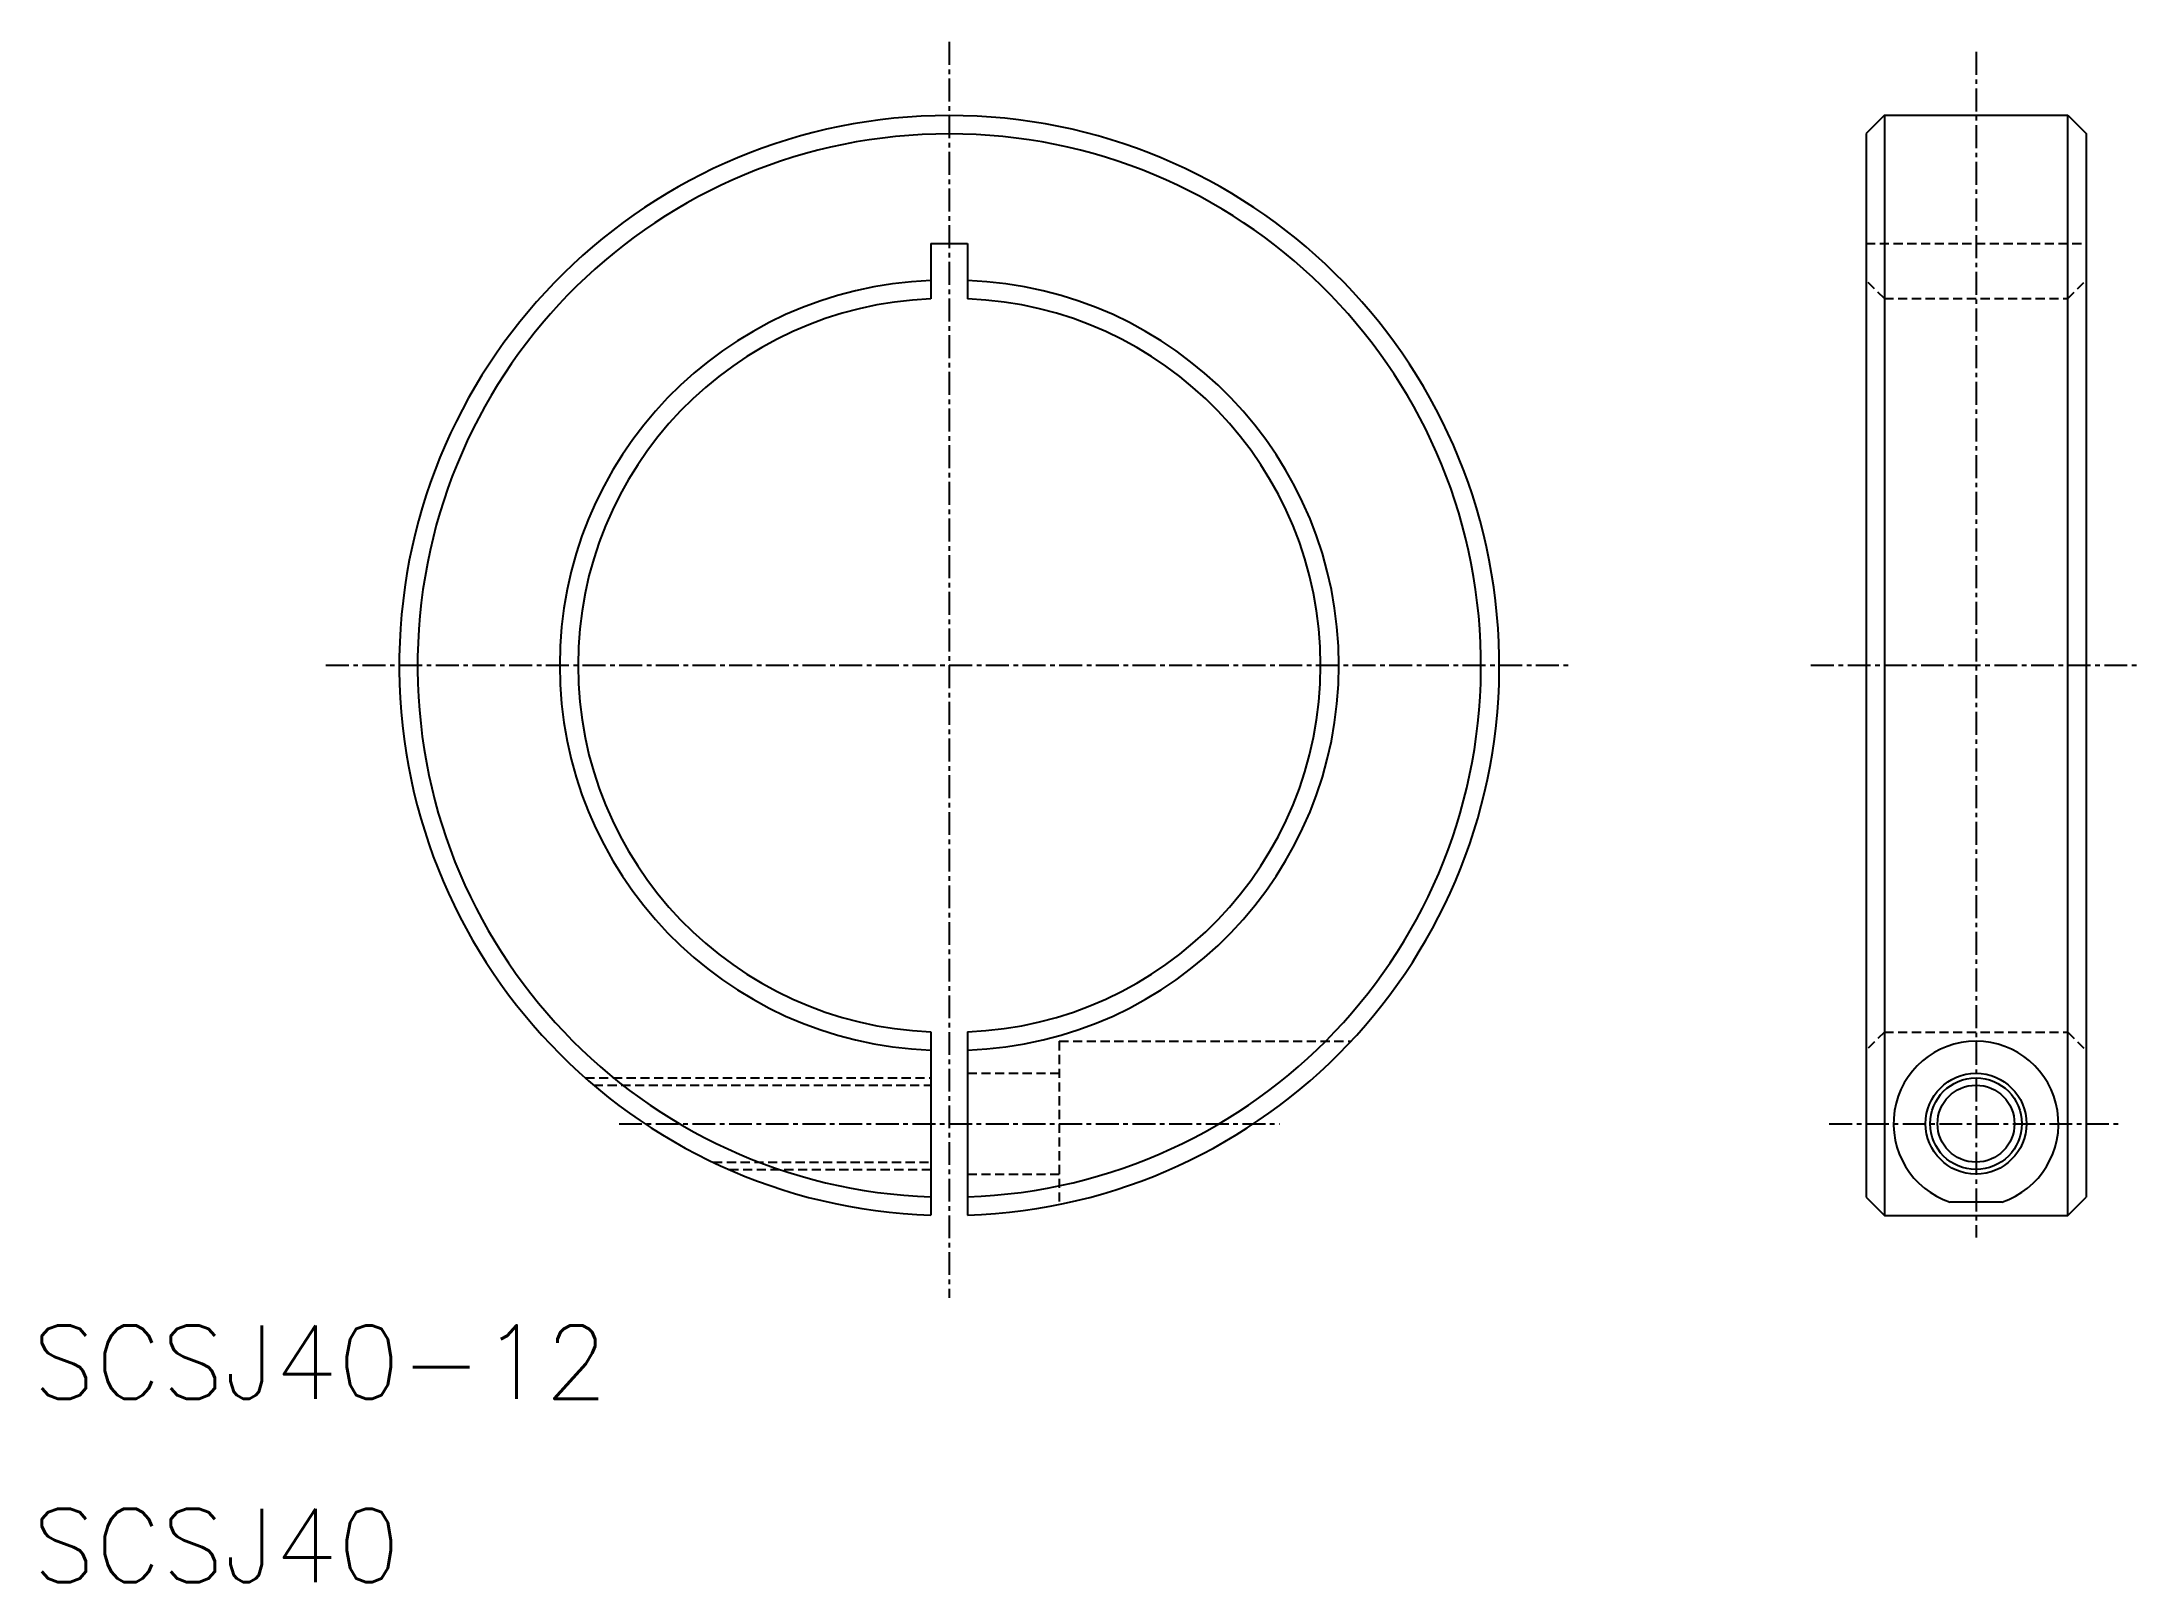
# Model space of a CAD drawing. Extents: x 11 to 125, y 10 to 94.
import ezdxf

# ---------------------------------------------------------------- set-up
doc = ezdxf.new("R2010")
doc.units = 0
doc.linetypes.add('CENTER', pattern=[2, 1.25, -0.25, 0.25, -0.25])
doc.linetypes.add('DASHED', pattern=[0.75, 0.5, -0.25])
doc.layers.get('0').update_dxf_attribs({"linetype": 'CONTINUOUS'})
doc.layers.add('CENTER', color=1, linetype='CENTER')
doc.styles.get("Standard").update_dxf_attribs({"font": 'txt.shx', "bigfont": 'bigfont.shx'})

msp = doc.modelspace()

# ---------------------------------------------------------------- linework, layer by layer
at = {"color": 7, "linetype": 'CONTINUOUS'}
for p, q in [((111, 90), (110, 89)), ((111, 90), (121, 90)), ((111, 90), (111, 30)), ((121, 90), (122, 89)), ((121, 30), (121, 90)), ((110, 89), (110, 31)), ((122, 89), (122, 31)), ((59, 83), (59, 79.99)), ((59, 83), (61, 83)), ((61, 83), (61, 79.99)), ((59, 40.01), (59, 30.01)), ((61, 40.01), (61, 30.01)), ((110, 31), (111, 30)), ((121, 30), (122, 31)), ((111, 30), (121, 30)), ((114.59, 30.73), (117.41, 30.73))]:
    msp.add_line(p, q, dxfattribs=at)
at = {"color": 3, "linetype": 'DASHED'}
for p, q in [((110, 83), (122, 83)), ((111, 80), (110, 81)), ((121, 80), (122, 81)), ((111, 80), (121, 80)), ((66, 39.5), (66, 30.73)), ((66, 39.5), (81.91, 39.5)), ((111, 40), (110, 39)), ((111, 40), (121, 40)), ((121, 40), (122, 39)), ((40.15, 37.5), (59, 37.5)), ((40.61, 37.1), (59, 37.1)), ((61, 37.75), (66, 37.75)), ((47.12, 32.9), (59, 32.9)), ((48, 32.5), (59, 32.5)), ((61, 32.25), (66, 32.25))]:
    msp.add_line(p, q, dxfattribs=at)
at = {"color": 7, "linetype": 'CONTINUOUS'}
for radius in [2.75, 2.1]:
    msp.add_circle((116, 35), radius, dxfattribs=at)
at = {"color": 3, "linetype": 'CONTINUOUS'}
msp.add_circle((116, 35), 2.5, dxfattribs=at)
at = {"color": 7, "linetype": 'CONTINUOUS'}
for centre, radius, start, end in [((60, 59.99), 30, 271.9102, 268.0898), ((60, 59.99), 29, 271.9761, 268.0239), ((59.75, 60), 21, 92.0467, 267.9533), ((60.25, 60), 21, 272.0467, 87.9533), ((59.75, 60), 20, 92.1491, 267.8509), ((60.25, 60), 20, 272.1491, 87.8509), ((116, 35), 4.5, 288.2138, 251.7862)]:
    msp.add_arc(centre, radius, start, end, dxfattribs=at)
at = {"layer": 'CENTER', "color": 1, "linetype": 'CENTER'}
for p, q in [((60, 94), (60, 25.5)), ((116, 93.46), (116, 28.79)), ((26, 60), (94, 60)), ((107, 60), (125, 60)), ((41.99, 35), (78.01, 35)), ((108, 35), (124, 35))]:
    msp.add_line(p, q, dxfattribs=at)

# ---------------------------------------------------------------- texts
at = {"color": 7, "linetype": 'CONTINUOUS'}
for s, p in [('SCSJ40-12', (10, 20)), ('SCSJ40', (10, 10))]:
    msp.add_text(s, height=4, dxfattribs=at).set_placement(p)

doc.saveas('drawing.dxf')
